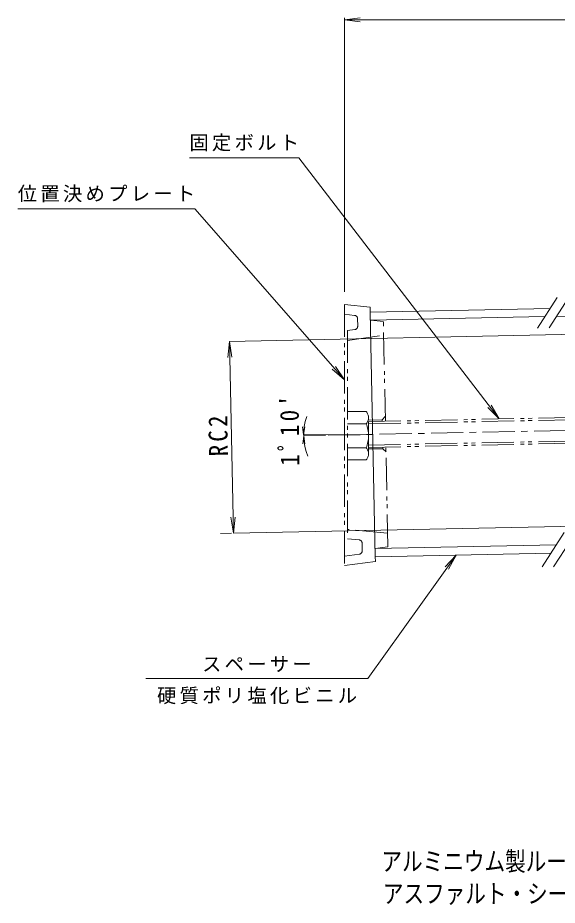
# Model space of a CAD drawing. Units: millimetres, scale not verified. Extents: x -276 to 347, y -275 to 230.
# Drawn here: x -275.6 to -108.1, y -274.8 to 0.9 of the extents above; entities that cross this region are included whole.
import ezdxf
from ezdxf.enums import TextEntityAlignment as Align

# ---------------------------------------------------------------- set-up
doc = ezdxf.new("R2010")
doc.units = ezdxf.units.MM
doc.header["$LTSCALE"] = 2
doc.linetypes.add('CHAIN1', pattern=[8, 5, -1, 1, -1])
doc.linetypes.add('DOUBLE_CHAIN1', pattern=[8.8, 5, -1, 0.6, -0.6, 0.6, -1])
for name, color, linetype, lineweight in [('0-0_通り芯', 3, 'Continuous', 9), ('0-3_建具', 4, 'Continuous', 9), ('0-4_その他', 7, 'Continuous', 9), ('0-5_寸法', 7, 'Continuous', 9), ('0-A', 2, 'DOUBLE_CHAIN1', 9)]:
    doc.layers.add(name, color=color, linetype=linetype, lineweight=lineweight)
doc.layers.add('F-5_F-5ﾚｲﾔ', color=3, linetype='Continuous')
doc.styles.add('ＭＳ ゴシック', font='')
doc.styles.get('ＭＳ ゴシック').set_extended_font_data('MS Gothic')

msp = doc.modelspace()

# ---------------------------------------------------------------- linework, layer by layer
at = {"layer": '0-0_通り芯', "linetype": 'CHAIN1'}
msp.add_line((-179.263, -128.841), (-17.06, -125.538), dxfattribs=at)
at = {"layer": '0-3_建具', "color": 7}
for p, q in [((-108.076, -86.051), (-114.19, -95.542)), ((-104.546, -86.111), (-110.532, -95.404)), ((-105.881, -159.054), (-112.77, -169.748)), ((-102.215, -158.904), (-109.201, -169.748))]:
    msp.add_line(p, q, dxfattribs=at)
at = {"layer": '0-3_建具'}
for p, q in [((-166.142, -90.566), (-110.251, -89.428)), ((-164.595, -166.55), (-166.142, -90.566)), ((-166.091, -93.066), (-111.884, -91.962)), ((-164.645, -164.051), (-108.361, -162.905)), ((-164.595, -166.55), (-109.994, -165.439))]:
    msp.add_line(p, q, dxfattribs=at)
msp.add_lwpolyline([(-108.268, -91.888), (-51.152, -90.725), (-51.203, -88.226)], dxfattribs=at)
at = {"layer": '0-4_その他'}
for p, q in [((-174.191, 0.242), (-169.234, 0.894)), ((-174.191, 0.842), (-174.191, -84.23)), ((-24.191, 0.242), (-174.191, 0.242)), ((-174.191, 0.242), (-169.234, -0.411)), ((-59.034, -96.58), (-209.876, -99.652)), ((-209.876, -99.652), (-210.428, -104.621)), ((-209.876, -99.652), (-208.663, -159.253)), ((-209.876, -99.652), (-209.123, -104.594)), ((-186.835, -128.64), (-187.161, -126.161)), ((-186.835, -128.64), (-186.509, -126.161)), ((-186.831, -128.995), (-187.107, -131.48)), ((-166.699, -128.585), (-186.923, -128.64)), ((-180.003, -128.856), (-186.923, -128.997)), ((-186.831, -128.995), (-186.455, -131.467)), ((-208.663, -159.253), (-209.416, -154.31)), ((-208.663, -159.253), (-208.111, -154.284)), ((-57.82, -156.181), (-208.663, -159.253)), ((-209.263, -159.265), (-212.662, -159.335))]:
    msp.add_line(p, q, dxfattribs=at)
msp.add_arc((-169.357, -128.64), 17.478, 161.18242, 202.53513, dxfattribs=at)
at = {"layer": '0-5_寸法'}
for p, q in [((-222.343, -42.614), (-188.343, -42.614)), ((-126.082, -123.758), (-188.343, -42.614)), ((-275.65, -58.425), (-220.65, -58.425)), ((-174.191, -111.641), (-220.65, -58.425)), ((-174.191, -111.641), (-176.96, -107.477)), ((-174.191, -111.641), (-177.943, -108.336)), ((-126.082, -123.758), (-129.618, -120.222)), ((-126.082, -123.758), (-128.582, -119.427)), ((-139.513, -166.04), (-166.901, -204.378)), ((-139.513, -166.04), (-142.925, -169.694)), ((-139.513, -166.04), (-141.863, -170.453)), ((-166.901, -204.378), (-235.901, -204.378))]:
    msp.add_line(p, q, dxfattribs=at)
at = {"layer": '0-A'}
for p, q in [((-166.142, -90.566), (-166.172, -89.067)), ((-170.998, -91.579), (-174.191, -91.246)), ((-170.102, -92.553), (-170.053, -94.971)), ((-162.082, -93.484), (-166.091, -93.066)), ((-161.45, -124.478), (-162.082, -93.484)), ((-170.911, -95.981), (-173.191, -96.308)), ((-173.191, -96.308), (-173.191, -160.966)), ((-173.191, -99.339), (-161.995, -97.733)), ((-167.413, -121.479), (-173.191, -121.479)), ((-166.691, -124.584), (-33.671, -121.876)), ((-166.691, -134.602), (-166.691, -123.355)), ((-166.691, -124.084), (-162.46, -123.998)), ((-166.677, -125.284), (-18.258, -122.262)), ((-162.46, -123.998), (-161.48, -123.018)), ((-162.46, -123.998), (-162.45, -124.498)), ((-167.413, -125.231), (-173.191, -125.231)), ((-166.705, -131.886), (-18.124, -128.861)), ((-166.691, -132.586), (-33.508, -129.874)), ((-167.413, -132.726), (-173.191, -132.726)), ((-166.691, -133.086), (-162.277, -132.996)), ((-162.287, -132.496), (-162.277, -132.996)), ((-162.277, -132.996), (-161.256, -134.017)), ((-160.656, -163.47), (-161.288, -132.476)), ((-167.413, -136.479), (-173.191, -136.479)), ((-160.743, -159.221), (-173.191, -158.085)), ((-169.58, -161.334), (-173.191, -160.966)), ((-168.632, -164.726), (-168.682, -162.309)), ((-160.656, -163.47), (-164.645, -164.051)), ((-169.488, -165.736), (-174.191, -166.421)), ((-164.564, -168.05), (-174.191, -169.246)), ((-164.564, -168.05), (-164.595, -166.55))]:
    msp.add_line(p, q, dxfattribs=at)
msp.add_lwpolyline([(-166.172, -89.067), (-174.191, -88.23), (-174.191, -169.246)], dxfattribs=at)
for centre, radius, start, end in [((-171.102, -92.574), 1, 1.16684, 84.04147), ((-171.053, -94.991), 1, 278.15947, 1.16684), ((-169.491, -123.355), 2.8, 317.92564, 42.0742), ((-176.781, -128.979), 10.089, 338.19788, 21.80215), ((-169.491, -134.602), 2.8, 317.92529, 42.07436), ((-169.681, -162.329), 1, 1.16684, 84.17421), ((-169.632, -164.747), 1, 278.29221, 1.16684)]:
    msp.add_arc(centre, radius, start, end, dxfattribs=at)

# ---------------------------------------------------------------- texts
at = {"layer": '0-4_その他', "color": 2, "char_height": 5.865, "attachment_point": 7, "style": 'ＭＳ ゴシック'}
for s, insert, rotation in [("\\T1.28;\\W0.9;1ﾟ10'", (-188.079, -138.28), 90.583), ('\\T1.27;\\W0.9;RC2', (-210.247, -135.321), 91.167)]:
    msp.add_mtext(s, dxfattribs=dict(at, insert=insert, rotation=rotation))
at = {"layer": '0-5_寸法', "char_height": 4.399, "attachment_point": 7, "style": 'ＭＳ ゴシック'}
for s, insert in [('\\T1.17;固定ボルト', (-222.343, -40.614)), ('\\T1.17;位置決めプレート', (-275.65, -56.425)), ('\\T1.17;スペーサー', (-218.401, -202.378)), ('\\T1.17;硬質ポリ塩化ビニル', (-232.401, -212.378))]:
    msp.add_mtext(s, dxfattribs=dict(at, insert=insert))
at = {"layer": 'F-5_F-5ﾚｲﾔ', "style": 'ＭＳ ゴシック', "width": 0.8}
for s, p in [('アルミニウム製ルーフドレン（本体：鋳鉄製）よこ引き用\u3000打込型\u3000ねじ込み式', (-162.672, -265.881)), ('アスファルト・シート防水用\u3000\u3000\u3000\u3000\u3000\u3000\u3000\u3000\u3000\u3000\u3000ＥＨＸＣ－５０\u3000Ｌ＝指示', (-162.224, -275.917))]:
    msp.add_text(s, height=5.865, dxfattribs=at).set_placement(p, align=Align.BOTTOM_LEFT)

doc.saveas('drawing.dxf')
